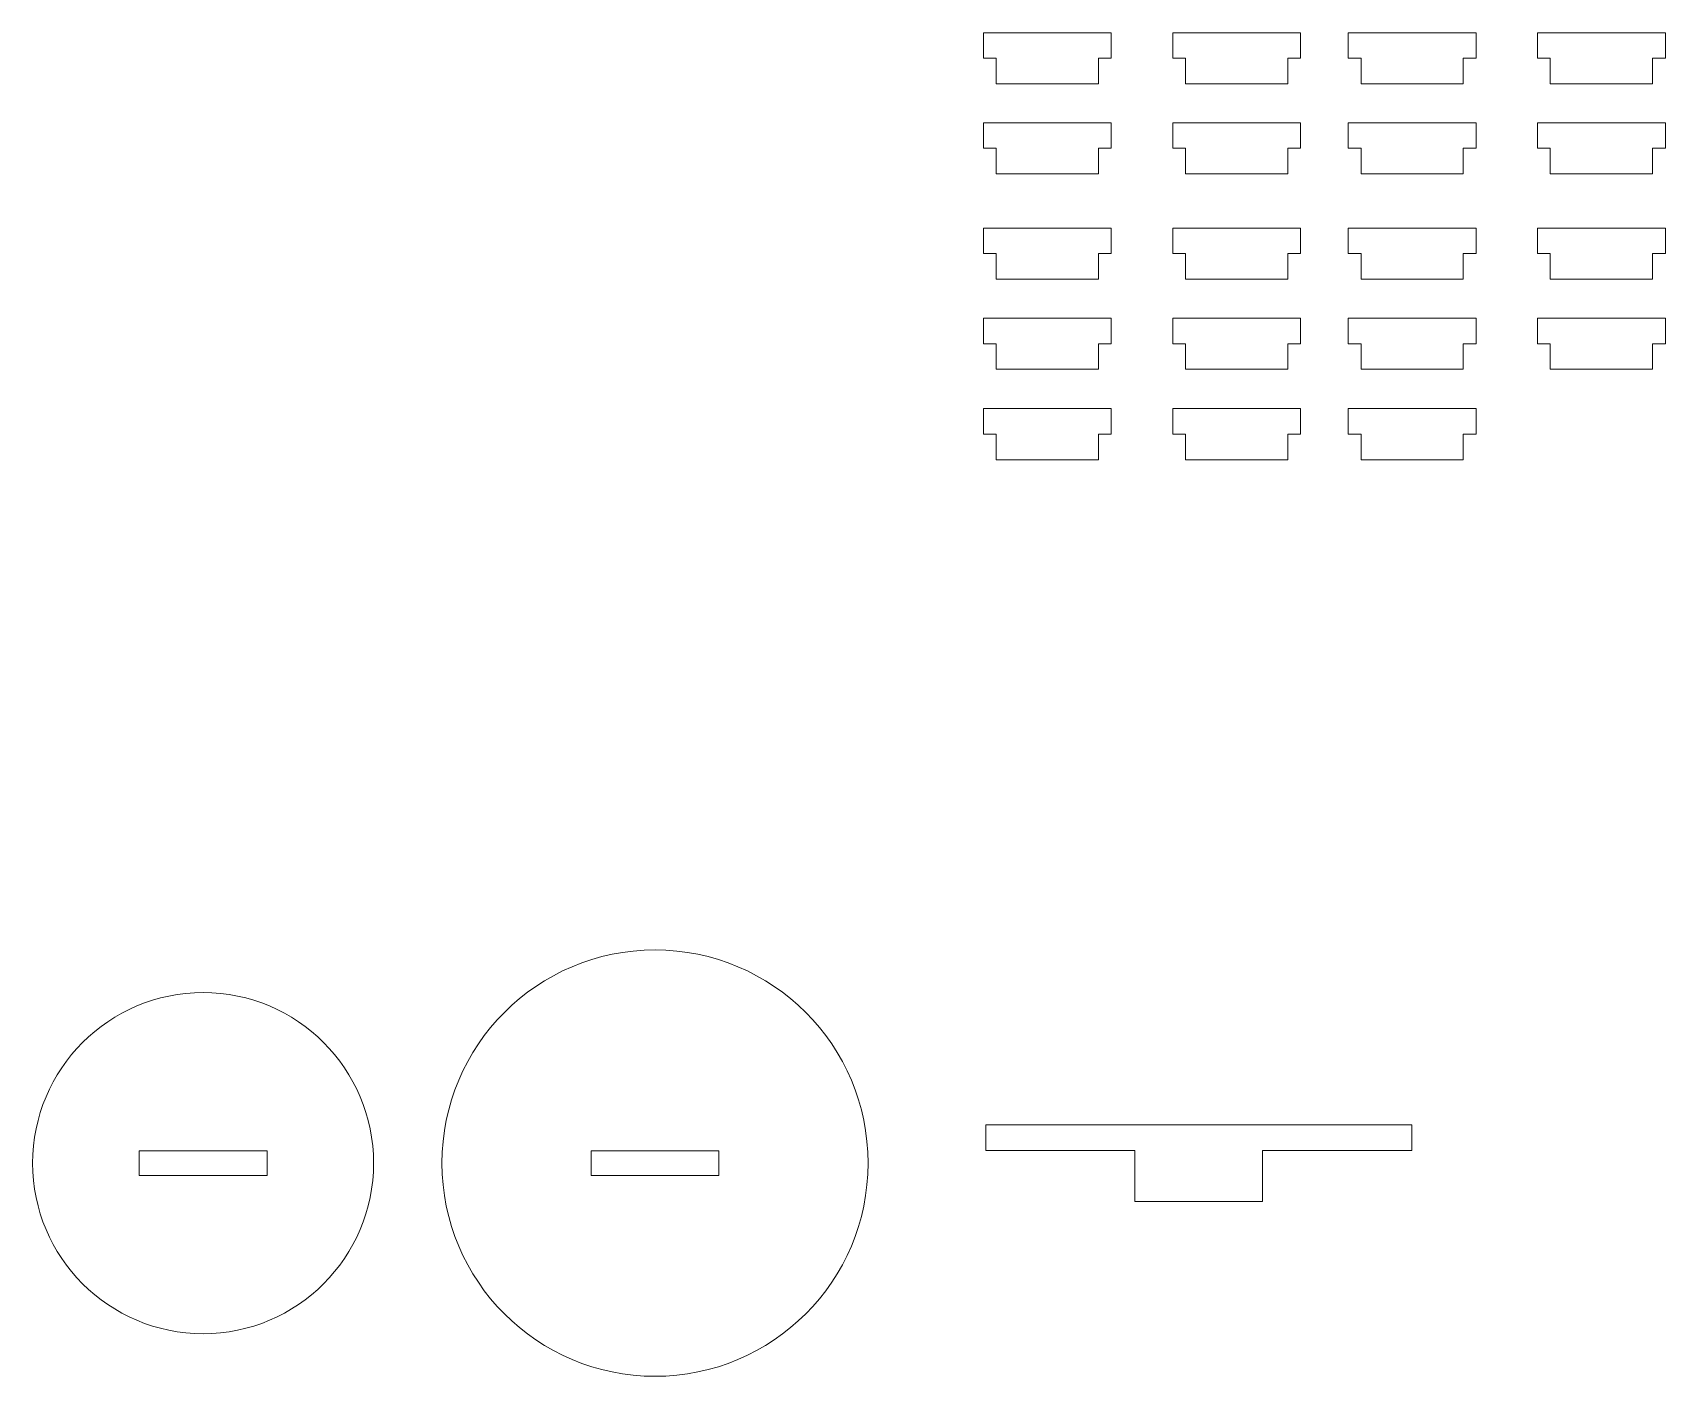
# Model space of a CAD drawing. Header units: centimetres. Extents: x -191 to 212, y -234 to 239.
# Drawn here: x 32.64 to 51.8, y -230.22 to -214.46 of the extents above; entities that cross this region are included whole.
import ezdxf

# ---------------------------------------------------------------- set-up
doc = ezdxf.new("R2010")
doc.units = ezdxf.units.CM
doc.header["$MEASUREMENT"] = 0
doc.layers.add('Capa 1', color=7, linetype='Continuous')

msp = doc.modelspace()

# ---------------------------------------------------------------- linework, layer by layer
at = {"layer": 'Capa 1', "color": 240, "lineweight": 9}
for points, knots in [([(45.14696, -214.76086), (45.14696, -214.76086), (45.14696, -215.06086), (45.14696, -215.06086), (45.14696, -215.06086), (43.94696, -215.06086), (43.94696, -215.06086), (43.94696, -215.06086), (43.94696, -214.76086), (43.94696, -214.76086), (43.94696, -214.76086), (43.79696, -214.76086), (43.79696, -214.76086), (43.79696, -214.76086), (43.79696, -214.46086), (43.79696, -214.46086), (43.79696, -214.46086), (45.29696, -214.46086), (45.29696, -214.46086), (45.29696, -214.46086), (45.29696, -214.76086), (45.29696, -214.76086), (45.29696, -214.76086), (45.14696, -214.76086), (45.14696, -214.76086)], [0, 0, 0, 0, 0.125, 0.125, 0.125, 0.25, 0.25, 0.25, 0.375, 0.375, 0.375, 0.5, 0.5, 0.5, 0.625, 0.625, 0.625, 0.75, 0.75, 0.75, 0.875, 0.875, 0.875, 1, 1, 1, 1]), ([(47.36729, -214.76086), (47.36729, -214.76086), (47.36729, -215.06086), (47.36729, -215.06086), (47.36729, -215.06086), (46.16729, -215.06086), (46.16729, -215.06086), (46.16729, -215.06086), (46.16729, -214.76086), (46.16729, -214.76086), (46.16729, -214.76086), (46.01729, -214.76086), (46.01729, -214.76086), (46.01729, -214.76086), (46.01729, -214.46086), (46.01729, -214.46086), (46.01729, -214.46086), (47.51729, -214.46086), (47.51729, -214.46086), (47.51729, -214.46086), (47.51729, -214.76086), (47.51729, -214.76086), (47.51729, -214.76086), (47.36729, -214.76086), (47.36729, -214.76086)], [0, 0, 0, 0, 0.125, 0.125, 0.125, 0.25, 0.25, 0.25, 0.375, 0.375, 0.375, 0.5, 0.5, 0.5, 0.625, 0.625, 0.625, 0.75, 0.75, 0.75, 0.875, 0.875, 0.875, 1, 1, 1, 1]), ([(49.42721, -214.76086), (49.42721, -214.76086), (49.42721, -215.06086), (49.42721, -215.06086), (49.42721, -215.06086), (48.22721, -215.06086), (48.22721, -215.06086), (48.22721, -215.06086), (48.22721, -214.76086), (48.22721, -214.76086), (48.22721, -214.76086), (48.07721, -214.76086), (48.07721, -214.76086), (48.07721, -214.76086), (48.07721, -214.46086), (48.07721, -214.46086), (48.07721, -214.46086), (49.57721, -214.46086), (49.57721, -214.46086), (49.57721, -214.46086), (49.57721, -214.76086), (49.57721, -214.76086), (49.57721, -214.76086), (49.42721, -214.76086), (49.42721, -214.76086)], [0, 0, 0, 0, 0.125, 0.125, 0.125, 0.25, 0.25, 0.25, 0.375, 0.375, 0.375, 0.5, 0.5, 0.5, 0.625, 0.625, 0.625, 0.75, 0.75, 0.75, 0.875, 0.875, 0.875, 1, 1, 1, 1]), ([(51.64754, -214.76086), (51.64754, -214.76086), (51.64754, -215.06086), (51.64754, -215.06086), (51.64754, -215.06086), (50.44754, -215.06086), (50.44754, -215.06086), (50.44754, -215.06086), (50.44754, -214.76086), (50.44754, -214.76086), (50.44754, -214.76086), (50.29754, -214.76086), (50.29754, -214.76086), (50.29754, -214.76086), (50.29754, -214.46086), (50.29754, -214.46086), (50.29754, -214.46086), (51.79754, -214.46086), (51.79754, -214.46086), (51.79754, -214.46086), (51.79754, -214.76086), (51.79754, -214.76086), (51.79754, -214.76086), (51.64754, -214.76086), (51.64754, -214.76086)], [0, 0, 0, 0, 0.125, 0.125, 0.125, 0.25, 0.25, 0.25, 0.375, 0.375, 0.375, 0.5, 0.5, 0.5, 0.625, 0.625, 0.625, 0.75, 0.75, 0.75, 0.875, 0.875, 0.875, 1, 1, 1, 1]), ([(45.14696, -215.81666), (45.14696, -215.81666), (45.14696, -216.11666), (45.14696, -216.11666), (45.14696, -216.11666), (43.94696, -216.11666), (43.94696, -216.11666), (43.94696, -216.11666), (43.94696, -215.81666), (43.94696, -215.81666), (43.94696, -215.81666), (43.79696, -215.81666), (43.79696, -215.81666), (43.79696, -215.81666), (43.79696, -215.51666), (43.79696, -215.51666), (43.79696, -215.51666), (45.29696, -215.51666), (45.29696, -215.51666), (45.29696, -215.51666), (45.29696, -215.81666), (45.29696, -215.81666), (45.29696, -215.81666), (45.14696, -215.81666), (45.14696, -215.81666)], [0, 0, 0, 0, 0.125, 0.125, 0.125, 0.25, 0.25, 0.25, 0.375, 0.375, 0.375, 0.5, 0.5, 0.5, 0.625, 0.625, 0.625, 0.75, 0.75, 0.75, 0.875, 0.875, 0.875, 1, 1, 1, 1]), ([(47.36729, -215.81666), (47.36729, -215.81666), (47.36729, -216.11666), (47.36729, -216.11666), (47.36729, -216.11666), (46.16729, -216.11666), (46.16729, -216.11666), (46.16729, -216.11666), (46.16729, -215.81666), (46.16729, -215.81666), (46.16729, -215.81666), (46.01729, -215.81666), (46.01729, -215.81666), (46.01729, -215.81666), (46.01729, -215.51666), (46.01729, -215.51666), (46.01729, -215.51666), (47.51729, -215.51666), (47.51729, -215.51666), (47.51729, -215.51666), (47.51729, -215.81666), (47.51729, -215.81666), (47.51729, -215.81666), (47.36729, -215.81666), (47.36729, -215.81666)], [0, 0, 0, 0, 0.125, 0.125, 0.125, 0.25, 0.25, 0.25, 0.375, 0.375, 0.375, 0.5, 0.5, 0.5, 0.625, 0.625, 0.625, 0.75, 0.75, 0.75, 0.875, 0.875, 0.875, 1, 1, 1, 1]), ([(49.42721, -215.81666), (49.42721, -215.81666), (49.42721, -216.11666), (49.42721, -216.11666), (49.42721, -216.11666), (48.22721, -216.11666), (48.22721, -216.11666), (48.22721, -216.11666), (48.22721, -215.81666), (48.22721, -215.81666), (48.22721, -215.81666), (48.07721, -215.81666), (48.07721, -215.81666), (48.07721, -215.81666), (48.07721, -215.51666), (48.07721, -215.51666), (48.07721, -215.51666), (49.57721, -215.51666), (49.57721, -215.51666), (49.57721, -215.51666), (49.57721, -215.81666), (49.57721, -215.81666), (49.57721, -215.81666), (49.42721, -215.81666), (49.42721, -215.81666)], [0, 0, 0, 0, 0.125, 0.125, 0.125, 0.25, 0.25, 0.25, 0.375, 0.375, 0.375, 0.5, 0.5, 0.5, 0.625, 0.625, 0.625, 0.75, 0.75, 0.75, 0.875, 0.875, 0.875, 1, 1, 1, 1]), ([(51.64754, -215.81666), (51.64754, -215.81666), (51.64754, -216.11666), (51.64754, -216.11666), (51.64754, -216.11666), (50.44754, -216.11666), (50.44754, -216.11666), (50.44754, -216.11666), (50.44754, -215.81666), (50.44754, -215.81666), (50.44754, -215.81666), (50.29754, -215.81666), (50.29754, -215.81666), (50.29754, -215.81666), (50.29754, -215.51666), (50.29754, -215.51666), (50.29754, -215.51666), (51.79754, -215.51666), (51.79754, -215.51666), (51.79754, -215.51666), (51.79754, -215.81666), (51.79754, -215.81666), (51.79754, -215.81666), (51.64754, -215.81666), (51.64754, -215.81666)], [0, 0, 0, 0, 0.125, 0.125, 0.125, 0.25, 0.25, 0.25, 0.375, 0.375, 0.375, 0.5, 0.5, 0.5, 0.625, 0.625, 0.625, 0.75, 0.75, 0.75, 0.875, 0.875, 0.875, 1, 1, 1, 1]), ([(45.14696, -217.05196), (45.14696, -217.05196), (45.14696, -217.35196), (45.14696, -217.35196), (45.14696, -217.35196), (43.94696, -217.35196), (43.94696, -217.35196), (43.94696, -217.35196), (43.94696, -217.05196), (43.94696, -217.05196), (43.94696, -217.05196), (43.79696, -217.05196), (43.79696, -217.05196), (43.79696, -217.05196), (43.79696, -216.75196), (43.79696, -216.75196), (43.79696, -216.75196), (45.29696, -216.75196), (45.29696, -216.75196), (45.29696, -216.75196), (45.29696, -217.05196), (45.29696, -217.05196), (45.29696, -217.05196), (45.14696, -217.05196), (45.14696, -217.05196)], [0, 0, 0, 0, 0.125, 0.125, 0.125, 0.25, 0.25, 0.25, 0.375, 0.375, 0.375, 0.5, 0.5, 0.5, 0.625, 0.625, 0.625, 0.75, 0.75, 0.75, 0.875, 0.875, 0.875, 1, 1, 1, 1]), ([(47.36729, -217.05196), (47.36729, -217.05196), (47.36729, -217.35196), (47.36729, -217.35196), (47.36729, -217.35196), (46.16729, -217.35196), (46.16729, -217.35196), (46.16729, -217.35196), (46.16729, -217.05196), (46.16729, -217.05196), (46.16729, -217.05196), (46.01729, -217.05196), (46.01729, -217.05196), (46.01729, -217.05196), (46.01729, -216.75196), (46.01729, -216.75196), (46.01729, -216.75196), (47.51729, -216.75196), (47.51729, -216.75196), (47.51729, -216.75196), (47.51729, -217.05196), (47.51729, -217.05196), (47.51729, -217.05196), (47.36729, -217.05196), (47.36729, -217.05196)], [0, 0, 0, 0, 0.125, 0.125, 0.125, 0.25, 0.25, 0.25, 0.375, 0.375, 0.375, 0.5, 0.5, 0.5, 0.625, 0.625, 0.625, 0.75, 0.75, 0.75, 0.875, 0.875, 0.875, 1, 1, 1, 1]), ([(49.42721, -217.05196), (49.42721, -217.05196), (49.42721, -217.35196), (49.42721, -217.35196), (49.42721, -217.35196), (48.22721, -217.35196), (48.22721, -217.35196), (48.22721, -217.35196), (48.22721, -217.05196), (48.22721, -217.05196), (48.22721, -217.05196), (48.07721, -217.05196), (48.07721, -217.05196), (48.07721, -217.05196), (48.07721, -216.75196), (48.07721, -216.75196), (48.07721, -216.75196), (49.57721, -216.75196), (49.57721, -216.75196), (49.57721, -216.75196), (49.57721, -217.05196), (49.57721, -217.05196), (49.57721, -217.05196), (49.42721, -217.05196), (49.42721, -217.05196)], [0, 0, 0, 0, 0.125, 0.125, 0.125, 0.25, 0.25, 0.25, 0.375, 0.375, 0.375, 0.5, 0.5, 0.5, 0.625, 0.625, 0.625, 0.75, 0.75, 0.75, 0.875, 0.875, 0.875, 1, 1, 1, 1]), ([(51.64754, -217.05196), (51.64754, -217.05196), (51.64754, -217.35196), (51.64754, -217.35196), (51.64754, -217.35196), (50.44754, -217.35196), (50.44754, -217.35196), (50.44754, -217.35196), (50.44754, -217.05196), (50.44754, -217.05196), (50.44754, -217.05196), (50.29754, -217.05196), (50.29754, -217.05196), (50.29754, -217.05196), (50.29754, -216.75196), (50.29754, -216.75196), (50.29754, -216.75196), (51.79754, -216.75196), (51.79754, -216.75196), (51.79754, -216.75196), (51.79754, -217.05196), (51.79754, -217.05196), (51.79754, -217.05196), (51.64754, -217.05196), (51.64754, -217.05196)], [0, 0, 0, 0, 0.125, 0.125, 0.125, 0.25, 0.25, 0.25, 0.375, 0.375, 0.375, 0.5, 0.5, 0.5, 0.625, 0.625, 0.625, 0.75, 0.75, 0.75, 0.875, 0.875, 0.875, 1, 1, 1, 1]), ([(45.14696, -218.10776), (45.14696, -218.10776), (45.14696, -218.40776), (45.14696, -218.40776), (45.14696, -218.40776), (43.94696, -218.40776), (43.94696, -218.40776), (43.94696, -218.40776), (43.94696, -218.10776), (43.94696, -218.10776), (43.94696, -218.10776), (43.79696, -218.10776), (43.79696, -218.10776), (43.79696, -218.10776), (43.79696, -217.80776), (43.79696, -217.80776), (43.79696, -217.80776), (45.29696, -217.80776), (45.29696, -217.80776), (45.29696, -217.80776), (45.29696, -218.10776), (45.29696, -218.10776), (45.29696, -218.10776), (45.14696, -218.10776), (45.14696, -218.10776)], [0, 0, 0, 0, 0.125, 0.125, 0.125, 0.25, 0.25, 0.25, 0.375, 0.375, 0.375, 0.5, 0.5, 0.5, 0.625, 0.625, 0.625, 0.75, 0.75, 0.75, 0.875, 0.875, 0.875, 1, 1, 1, 1]), ([(47.36729, -218.10776), (47.36729, -218.10776), (47.36729, -218.40776), (47.36729, -218.40776), (47.36729, -218.40776), (46.16729, -218.40776), (46.16729, -218.40776), (46.16729, -218.40776), (46.16729, -218.10776), (46.16729, -218.10776), (46.16729, -218.10776), (46.01729, -218.10776), (46.01729, -218.10776), (46.01729, -218.10776), (46.01729, -217.80776), (46.01729, -217.80776), (46.01729, -217.80776), (47.51729, -217.80776), (47.51729, -217.80776), (47.51729, -217.80776), (47.51729, -218.10776), (47.51729, -218.10776), (47.51729, -218.10776), (47.36729, -218.10776), (47.36729, -218.10776)], [0, 0, 0, 0, 0.125, 0.125, 0.125, 0.25, 0.25, 0.25, 0.375, 0.375, 0.375, 0.5, 0.5, 0.5, 0.625, 0.625, 0.625, 0.75, 0.75, 0.75, 0.875, 0.875, 0.875, 1, 1, 1, 1]), ([(49.42721, -218.10776), (49.42721, -218.10776), (49.42721, -218.40776), (49.42721, -218.40776), (49.42721, -218.40776), (48.22721, -218.40776), (48.22721, -218.40776), (48.22721, -218.40776), (48.22721, -218.10776), (48.22721, -218.10776), (48.22721, -218.10776), (48.07721, -218.10776), (48.07721, -218.10776), (48.07721, -218.10776), (48.07721, -217.80776), (48.07721, -217.80776), (48.07721, -217.80776), (49.57721, -217.80776), (49.57721, -217.80776), (49.57721, -217.80776), (49.57721, -218.10776), (49.57721, -218.10776), (49.57721, -218.10776), (49.42721, -218.10776), (49.42721, -218.10776)], [0, 0, 0, 0, 0.125, 0.125, 0.125, 0.25, 0.25, 0.25, 0.375, 0.375, 0.375, 0.5, 0.5, 0.5, 0.625, 0.625, 0.625, 0.75, 0.75, 0.75, 0.875, 0.875, 0.875, 1, 1, 1, 1]), ([(51.64754, -218.10776), (51.64754, -218.10776), (51.64754, -218.40776), (51.64754, -218.40776), (51.64754, -218.40776), (50.44754, -218.40776), (50.44754, -218.40776), (50.44754, -218.40776), (50.44754, -218.10776), (50.44754, -218.10776), (50.44754, -218.10776), (50.29754, -218.10776), (50.29754, -218.10776), (50.29754, -218.10776), (50.29754, -217.80776), (50.29754, -217.80776), (50.29754, -217.80776), (51.79754, -217.80776), (51.79754, -217.80776), (51.79754, -217.80776), (51.79754, -218.10776), (51.79754, -218.10776), (51.79754, -218.10776), (51.64754, -218.10776), (51.64754, -218.10776)], [0, 0, 0, 0, 0.125, 0.125, 0.125, 0.25, 0.25, 0.25, 0.375, 0.375, 0.375, 0.5, 0.5, 0.5, 0.625, 0.625, 0.625, 0.75, 0.75, 0.75, 0.875, 0.875, 0.875, 1, 1, 1, 1]), ([(45.14696, -219.16863), (45.14696, -219.16863), (45.14696, -219.46863), (45.14696, -219.46863), (45.14696, -219.46863), (43.94696, -219.46863), (43.94696, -219.46863), (43.94696, -219.46863), (43.94696, -219.16863), (43.94696, -219.16863), (43.94696, -219.16863), (43.79696, -219.16863), (43.79696, -219.16863), (43.79696, -219.16863), (43.79696, -218.86863), (43.79696, -218.86863), (43.79696, -218.86863), (45.29696, -218.86863), (45.29696, -218.86863), (45.29696, -218.86863), (45.29696, -219.16863), (45.29696, -219.16863), (45.29696, -219.16863), (45.14696, -219.16863), (45.14696, -219.16863)], [0, 0, 0, 0, 0.125, 0.125, 0.125, 0.25, 0.25, 0.25, 0.375, 0.375, 0.375, 0.5, 0.5, 0.5, 0.625, 0.625, 0.625, 0.75, 0.75, 0.75, 0.875, 0.875, 0.875, 1, 1, 1, 1]), ([(47.36729, -219.16863), (47.36729, -219.16863), (47.36729, -219.46863), (47.36729, -219.46863), (47.36729, -219.46863), (46.16729, -219.46863), (46.16729, -219.46863), (46.16729, -219.46863), (46.16729, -219.16863), (46.16729, -219.16863), (46.16729, -219.16863), (46.01729, -219.16863), (46.01729, -219.16863), (46.01729, -219.16863), (46.01729, -218.86863), (46.01729, -218.86863), (46.01729, -218.86863), (47.51729, -218.86863), (47.51729, -218.86863), (47.51729, -218.86863), (47.51729, -219.16863), (47.51729, -219.16863), (47.51729, -219.16863), (47.36729, -219.16863), (47.36729, -219.16863)], [0, 0, 0, 0, 0.125, 0.125, 0.125, 0.25, 0.25, 0.25, 0.375, 0.375, 0.375, 0.5, 0.5, 0.5, 0.625, 0.625, 0.625, 0.75, 0.75, 0.75, 0.875, 0.875, 0.875, 1, 1, 1, 1]), ([(49.42721, -219.16863), (49.42721, -219.16863), (49.42721, -219.46863), (49.42721, -219.46863), (49.42721, -219.46863), (48.22721, -219.46863), (48.22721, -219.46863), (48.22721, -219.46863), (48.22721, -219.16863), (48.22721, -219.16863), (48.22721, -219.16863), (48.07721, -219.16863), (48.07721, -219.16863), (48.07721, -219.16863), (48.07721, -218.86863), (48.07721, -218.86863), (48.07721, -218.86863), (49.57721, -218.86863), (49.57721, -218.86863), (49.57721, -218.86863), (49.57721, -219.16863), (49.57721, -219.16863), (49.57721, -219.16863), (49.42721, -219.16863), (49.42721, -219.16863)], [0, 0, 0, 0, 0.125, 0.125, 0.125, 0.25, 0.25, 0.25, 0.375, 0.375, 0.375, 0.5, 0.5, 0.5, 0.625, 0.625, 0.625, 0.75, 0.75, 0.75, 0.875, 0.875, 0.875, 1, 1, 1, 1]), ([(39.943, -225.21708), (41.32371, -225.21708), (42.443, -226.33637), (42.443, -227.71708), (42.443, -229.09779), (41.32371, -230.21708), (39.943, -230.21708), (38.56229, -230.21708), (37.443, -229.09779), (37.443, -227.71708), (37.443, -226.33637), (38.56229, -225.21708), (39.943, -225.21708)], [0, 0, 0, 0, 0.25, 0.25, 0.25, 0.5, 0.5, 0.5, 0.75, 0.75, 0.75, 1, 1, 1, 1]), ([(34.64034, -225.71708), (35.74491, -225.71708), (36.64034, -226.61251), (36.64034, -227.71708), (36.64034, -228.82165), (35.74491, -229.71708), (34.64034, -229.71708), (33.53577, -229.71708), (32.64034, -228.82165), (32.64034, -227.71708), (32.64034, -226.61251), (33.53577, -225.71708), (34.64034, -225.71708)], [0, 0, 0, 0, 0.25, 0.25, 0.25, 0.5, 0.5, 0.5, 0.75, 0.75, 0.75, 1, 1, 1, 1]), ([(43.82257, -227.26708), (43.82257, -227.26708), (48.82257, -227.26708), (48.82257, -227.26708), (48.82257, -227.26708), (48.82257, -227.56708), (48.82257, -227.56708), (48.82257, -227.56708), (47.07257, -227.56708), (47.07257, -227.56708), (47.07257, -227.56708), (47.07257, -228.16708), (47.07257, -228.16708), (47.07257, -228.16708), (45.57257, -228.16708), (45.57257, -228.16708), (45.57257, -228.16708), (45.57257, -227.56708), (45.57257, -227.56708), (45.57257, -227.56708), (43.82257, -227.56708), (43.82257, -227.56708), (43.82257, -227.56708), (43.82257, -227.26708), (43.82257, -227.26708)], [0, 0, 0, 0, 0.125, 0.125, 0.125, 0.25, 0.25, 0.25, 0.375, 0.375, 0.375, 0.5, 0.5, 0.5, 0.625, 0.625, 0.625, 0.75, 0.75, 0.75, 0.875, 0.875, 0.875, 1, 1, 1, 1]), ([(33.89034, -227.57208), (33.89034, -227.57208), (35.39034, -227.57208), (35.39034, -227.57208), (35.39034, -227.57208), (35.39034, -227.86208), (35.39034, -227.86208), (35.39034, -227.86208), (33.89034, -227.86208), (33.89034, -227.86208), (33.89034, -227.86208), (33.89034, -227.57208), (33.89034, -227.57208)], [0, 0, 0, 0, 0.25, 0.25, 0.25, 0.5, 0.5, 0.5, 0.75, 0.75, 0.75, 1, 1, 1, 1]), ([(39.193, -227.57208), (39.193, -227.57208), (40.693, -227.57208), (40.693, -227.57208), (40.693, -227.57208), (40.693, -227.86208), (40.693, -227.86208), (40.693, -227.86208), (39.193, -227.86208), (39.193, -227.86208), (39.193, -227.86208), (39.193, -227.57208), (39.193, -227.57208)], [0, 0, 0, 0, 0.25, 0.25, 0.25, 0.5, 0.5, 0.5, 0.75, 0.75, 0.75, 1, 1, 1, 1])]:
    msp.add_open_spline(points, degree=3, knots=knots, dxfattribs=at)

doc.saveas('drawing.dxf')
